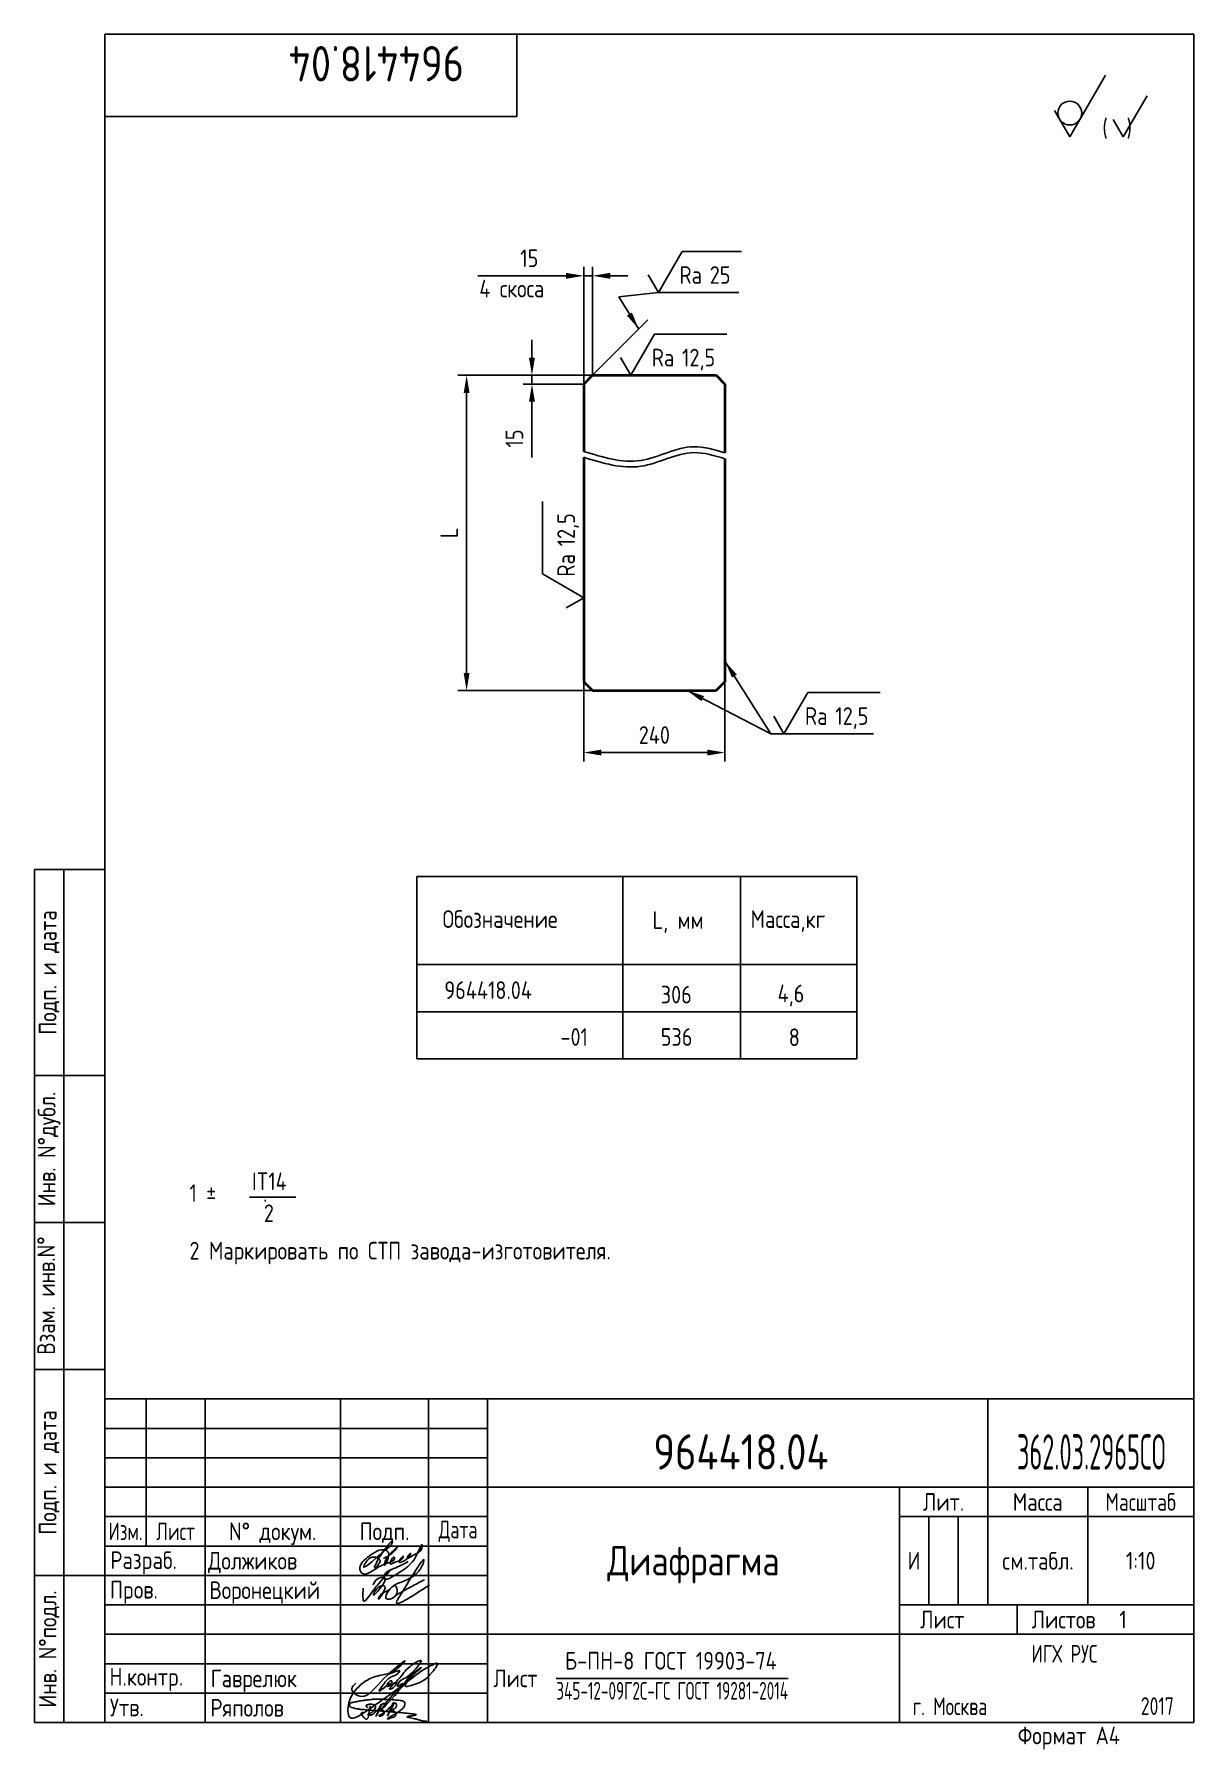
# Paper-space layout 'A4_MCad' of a CAD drawing. Header units: millimetres. Extents: x 12 to 209, y 0 to 291.
# The model-space entities are those that its viewports show. They can reach past a viewport. Long polylines and large blocks are cut down to what shows.
import ezdxf
from ezdxf.enums import TextEntityAlignment as Align

# ---------------------------------------------------------------- set-up
doc = ezdxf.new("R2010")
doc.units = ezdxf.units.MM
for name, color, linetype in [('Bord', 1, 'Continuous'), ('Cont', 6, 'Continuous'), ('DIM', 7, 'Continuous'), ('Text', 3, 'Continuous'), ('Textb', 6, 'Continuous')]:
    doc.layers.add(name, color=color, linetype=linetype)
doc.layers.get('Defpoints').off()
doc.styles.add('Style1', font='romans.shx', dxfattribs={"width": 0.8})
doc.dimstyles.new('LIN10', dxfattribs={"dimscale": 10, "dimtxt": 3, "dimasz": 3, "dimexe": 1.5, "dimexo": 0, "dimgap": 1.48, "dimtad": 1, "dimdec": 0, "dimdsep": 46, "dimtxsty": 'Style1', "dimcen": 0, "dimdle": 2, "dimclrd": 256, "dimclrt": 3, "dimadec": 0, "dimazin": 0, "dimtfac": 0.666667, "dimtdec": 0, "dimtmove": 0, "dimatfit": 3, "dimfxl": 1, "dimtvp": 0.833333, "dimtolj": 1, "dimtzin": 0, "dimarcsym": 0})

# ---------------------------------------------------------------- blocks, each defined once
blk = doc.blocks.new('A4')
at = {"layer": 'Bord'}
for p, q in [((20, 55), (85, 55)), ((20, 50), (85, 50)), ((20, 45), (85, 45)), ((160, 40), (160, 25)), ((165, 40), (165, 25)), ((20, 30), (85, 30)), ((20, 25), (85, 25)), ((20, 20), (85, 20)), ((20, 15), (85, 15)), ((20, 10), (85, 10))]:
    blk.add_line(p, q, dxfattribs=at)
at = {"layer": 'Cont'}
for p, q in [((205, 292), (20, 292)), ((20, 292), (20, 5)), ((90, 278), (90, 292)), ((205, 292), (205, 5)), ((20, 278), (90, 278)), ((8, 5), (8, 150)), ((8, 150), (20, 150)), ((13, 5), (13, 150)), ((8, 115), (20, 115)), ((20, 90), (8, 90)), ((20, 65), (8, 65)), ((205, 60), (20, 60)), ((20, 60), (205, 60)), ((27, 60), (27, 35)), ((37, 60), (37, 5)), ((60, 5), (60, 60)), ((75, 60), (75, 5)), ((85, 5), (85, 60)), ((170, 60), (170, 25)), ((85, 45), (205, 45)), ((155, 5), (155, 45)), ((187, 25), (187, 45)), ((20, 40), (85, 40)), ((205, 40), (155, 40)), ((85, 35), (20, 35)), ((20, 30), (8, 30)), ((155, 25), (205, 25)), ((175, 25), (175, 20)), ((205, 20), (85, 20)), ((20, 5), (8, 5)), ((205, 5), (20, 5))]:
    blk.add_line(p, q, dxfattribs=at)
at = {"layer": 'Text', "style": 'Style1', "width": 0.8}
for s, p in [('Подп. и дата', (10.5, 132.5)), ('Инв. N%%dдубл.', (10.5, 102.5)), ('Взам. инв.N%%d ', (10, 78.38)), ('Подп. и дата', (10.5, 47.5)), ('Инв. N%%dподл.', (10.5, 17.5))]:
    blk.add_text(s, height=3, rotation=90, dxfattribs=at).set_placement(p, align=Align.MIDDLE)
at = {"layer": 'Text', "style": 'Style1'}
for s, width, p in [('Лит.', 0.8, (162.5, 42.5)), ('Масса', 0.8, (178.5, 42.5)), ('Масштаб', 0.75, (196, 42.5)), ('Изм.', 0.7, (23.5, 37.5)), ('Лист', 0.7, (32, 37.5)), ('N%%d докум.', 0.8, (48.5, 37.5)), ('Подп.', 0.8, (67.5, 37.5)), ('Лист', 0.8, (162.27, 22.5)), ('Листов', 0.8, (182.9, 22.5))]:
    blk.add_text(s, height=3, dxfattribs=dict(at, width=width)).set_placement(p, align=Align.MIDDLE_CENTER)
at = {"layer": 'Text', "style": 'Style1', "width": 0.7}
for s, p in [('Дата', (80, 37.5)), ('ИГХ РУС', (183.04, 16.69))]:
    blk.add_text(s, height=3, dxfattribs=at).set_placement(p, align=Align.MIDDLE)
at = {"layer": 'Text', "style": 'Style1'}
for s, width, p in [('Разpаб.', 0.8, (20.92, 31.1)), ('Пpов.', 0.8, (20.84, 26.08)), ('Н.контp.', 0.8, (20.77, 11.27)), ('Утв.', 0.8, (20.84, 6.06)), ('г. Москва', 0.7, (157.25, 6.25)), ('Фоpмат А4', 0.8, (175.11, 1.29))]:
    blk.add_text(s, height=3, dxfattribs=dict(at, width=width)).set_placement(p)
for tag, p, width in [('ФИО', (39, 31), 0.8), ('ФИО', (39, 26), 0.8), ('ГОСТ_СОРТАМЕНТА', (98.19, 14), 0.8), ('ФИО', (39, 11), 0.8), ('ФИО', (39, 6), 0.8), ('200', (192.85, 6.29), 0.7)]:
    blk.add_attdef(tag, p, '', height=3, dxfattribs=dict(at, width=width))
at = {"layer": 'Text', "style": 'Style1', "width": 0.8}
for tag, p in [('И', (157.49, 32.5)), ('700', (178.5, 32.5)), ('1:20', (196, 32.5))]:
    blk.add_attdef(tag, text='', height=3, dxfattribs=at).set_placement(p, align=Align.MIDDLE)
blk.add_attdef('Сборочный_чертеж', text='', height=3, dxfattribs=at).set_placement((120, 21.3), align=Align.CENTER)
for tag, p in [('1', (171.12, 22.5)), ('2', (193, 22.5))]:
    blk.add_attdef(tag, text='', height=3, dxfattribs=at).set_placement(p, align=Align.MIDDLE_CENTER)
blk.add_attdef('ЛИСТ', text='', height=3, dxfattribs=at).set_placement((85.99, 12.5), align=Align.MIDDLE_LEFT)
at = {"layer": 'Text', "style": 'Style1', "width": 0.7}
blk.add_attdef('%%OГОСТ_ТЕХ._ТРЕБОВАНИЙ', text='', height=3, dxfattribs=at).set_placement((98.19, 8), align=Align.BOTTOM_LEFT)
at = {"layer": 'Textb', "style": 'Style1', "width": 0.8}
blk.add_attdef('1234567', (81, 290), '', height=6, rotation=180, dxfattribs=at)
blk.add_attdef('1234567', (123.4, 48), '', height=6, dxfattribs=at)
for tag, height, p in [('123ХЯ', 6, (183.62, 48)), ('НАИМЕНОВАНИЕ', 5, (120, 30))]:
    blk.add_attdef(tag, text='', height=height, dxfattribs=at).set_placement(p, align=Align.CENTER)
blk = doc.blocks.new('sherISO_12')
at = {"layer": 'Cont'}
for q in [(-15, -6.96), (-23.66, -12.96)]:
    blk.add_line((-21.06, -17.46), q, dxfattribs=at)
blk.add_circle((-21.06, -13.39), 2.03, dxfattribs=at)
at = {"layer": 'Text'}
for q in [(-7.92, -10.46), (-13.69, -14.46)]:
    blk.add_line((-11.96, -17.46), q, dxfattribs=at)
at = {"layer": 'Text', "style": 'Style1', "width": 0.8}
blk.add_text('(  )', height=3, dxfattribs=at).set_placement((-15.53, -17.46))
blk = doc.blocks.new('A$C63F45750')
at = {"layer": 'Text'}
for points, knots in [([(3.17, 2.37), (3.12, 2.38), (3.04, 2.41), (2.94, 2.5), (2.85, 2.57), (2.79, 2.69), (2.87, 2.77), (2.99, 2.84), (3.16, 2.89), (3.36, 2.93), (3.6, 2.95), (3.82, 2.92), (4.05, 2.87), (4.25, 2.78), (4.45, 2.63), (4.46, 2.42), (4.38, 2.26), (4.28, 2.1), (4.17, 1.94), (4.03, 1.78), (3.89, 1.62), (3.75, 1.52), (3.63, 1.43), (3.49, 1.36), (3.35, 1.3), (3.24, 1.25), (3.16, 1.21), (3.12, 1.15), (3.19, 1.1), (3.27, 1.09), (3.4, 1.07), (3.55, 1.07), (3.72, 1.12), (3.92, 1.19), (4.1, 1.34), (4.26, 1.51), (4.44, 1.65), (4.59, 1.81), (4.74, 1.93), (4.84, 2.04), (4.93, 2.14), (5.07, 2.29), (5.19, 2.53), (5.28, 2.68), (5.35, 2.96), (5.23, 2.66), (5.2, 2.44), (5.04, 2.09), (4.95, 1.81), (4.86, 1.57), (4.75, 1.31), (4.67, 1.12), (4.46, 0.78), (4.62, 1.17), (4.71, 1.45), (4.88, 1.74), (5.01, 2), (5.08, 2.19), (5.19, 2.4), (5.32, 2.58), (5.4, 2.75), (5.52, 2.89), (5.65, 3.04), (5.85, 3.1), (6.02, 3.03), (6.08, 2.87), (6.03, 2.7), (5.9, 2.51), (5.7, 2.37), (5.55, 2.23), (5.4, 2.17), (5.31, 2.12), (5.12, 2.09), (5.35, 2.07), (5.48, 2), (5.64, 1.93), (5.75, 1.8), (5.85, 1.67), (5.89, 1.54), (5.89, 1.37), (5.8, 1.2), (5.63, 1.06), (5.41, 0.94), (5.23, 0.86), (5.02, 0.92), (5.13, 1.1), (5.28, 1.16), (5.44, 1.27), (5.61, 1.36), (5.74, 1.46), (5.86, 1.53), (5.95, 1.61), (6.05, 1.69), (6.15, 1.77), (6.28, 1.87), (6.46, 2.02), (6.65, 2.19), (6.83, 2.37), (6.98, 2.49), (7.11, 2.61), (7.2, 2.74), (7.32, 2.84), (7.42, 2.97), (7.48, 3.08), (7.48, 3.27), (7.34, 3.08), (7.28, 2.94), (7.18, 2.69), (7.1, 2.46), (7, 2.22), (6.93, 1.98), (6.83, 1.78), (6.73, 1.55), (6.67, 1.34), (6.6, 1.14), (6.56, 1.03), (6.39, 0.99), (6.62, 1.33), (6.75, 1.54), (6.93, 1.87), (7.05, 2.08), (7.18, 2.32), (7.33, 2.6), (7.47, 2.89), (7.6, 3.07), (7.79, 3.18), (7.95, 3.01), (8, 2.81), (7.99, 2.62), (7.94, 2.46), (7.83, 2.33), (7.69, 2.22), (7.53, 2.11), (7.37, 2.03), (7.21, 1.99), (7.11, 1.97), (6.89, 1.98), (7.07, 1.94), (7.15, 1.9), (7.27, 1.88), (7.39, 1.84), (7.52, 1.81), (7.62, 1.72), (7.7, 1.62), (7.78, 1.51), (7.83, 1.39), (7.87, 1.26), (7.88, 1.13), (7.86, 0.99), (7.75, 0.88), (7.6, 0.77), (7.4, 0.73), (7.19, 0.66), (6.97, 0.55), (6.71, 0.48), (6.57, 0.44), (6.42, 0.42), (6.52, 0.58), (6.61, 0.64), (6.81, 0.78), (7.06, 0.89), (7.33, 1.04), (7.55, 1.16), (7.7, 1.24), (7.84, 1.32), (7.99, 1.43), (8.21, 1.58), (8.48, 1.76), (8.74, 1.95), (8.97, 2.12), (9.1, 2.29), (9.23, 2.44), (9.3, 2.6), (9.37, 2.74), (9.42, 2.92), (9.45, 3.13), (9.21, 3.48), (8.67, 3.59), (8.09, 3.63), (7.57, 3.66), (7.06, 3.74), (6.57, 3.75), (6.09, 3.74), (5.67, 3.78), (5.28, 3.78), (4.96, 3.81), (4.65, 3.83), (4.31, 3.82), (3.97, 3.79), (3.61, 3.74), (3.22, 3.67), (2.86, 3.66), (2.53, 3.61), (2.18, 3.52), (1.78, 3.54), (1.38, 3.37), (0.96, 3.35), (0.58, 3.24), (0.25, 3.19), (0.03, 3.06), (-0.03, 2.83), (0.02, 2.6), (0.26, 2.38), (0.59, 2.33), (1, 2.2), (1.48, 2.15), (1.93, 2.05), (2.35, 2.02), (2.72, 2.01), (3.11, 1.94), (3.68, 1.94), (4.25, 1.83), (4.91, 1.87), (5.53, 1.76), (6.13, 1.72), (6.73, 1.71), (7.32, 1.62), (7.99, 1.55), (8.64, 1.54), (9.16, 1.46), (9.61, 1.42), (10.03, 1.4), (10.41, 1.32), (10.73, 1.29), (11.01, 1.24), (11.18, 1.23), (11.42, 1.14), (11.18, 1.06), (11.01, 1.03), (10.71, 0.98), (10.37, 0.92), (10.1, 0.91), (9.65, 0.75), (10.22, 0.67), (10.54, 0.59), (11.08, 0.47), (11.61, 0.35), (12.17, 0.15), (12.64, 0.08), (12.98, 0.03), (13.11, 0.01), (13.18, 0)], [0, 0, 0, 0, 0.153866, 0.270441, 0.388867, 0.510533, 0.592156, 0.71333, 0.90842, 1.11344, 1.349254, 1.61246, 1.782219, 2.047249, 2.291879, 2.451528, 2.651081, 2.806158, 3.017979, 3.227348, 3.462381, 3.633009, 3.75766, 3.920516, 4.080796, 4.214529, 4.291786, 4.349969, 4.397594, 4.50822, 4.594826, 4.799244, 4.954392, 5.128468, 5.437537, 5.632649, 5.842485, 6.094987, 6.293219, 6.410959, 6.551192, 6.687808, 7.022147, 7.294342, 7.425356, 7.52079, 7.946481, 8.313051, 8.59833, 8.833695, 9.090496, 9.427695, 9.601191, 9.883219, 10.093306, 10.673943, 10.798776, 10.974628, 11.287247, 11.486184, 11.648652, 11.848902, 12.027194, 12.25348, 12.40059, 12.537783, 12.716293, 12.91523, 13.208551, 13.438489, 13.549668, 13.67779, 13.77127, 13.930001, 14.029091, 14.272112, 14.434836, 14.547084, 14.739051, 14.830983, 15.061241, 15.268922, 15.500489, 15.788979, 15.879568, 16.024283, 16.221854, 16.418714, 16.593102, 16.783247, 16.91018, 17.018213, 17.135263, 17.278205, 17.430482, 17.620087, 17.979626, 18.191789, 18.388716, 18.565718, 18.714854, 18.857929, 19.039974, 19.171375, 19.283034, 19.400085, 19.618058, 19.882245, 20.150781, 20.377854, 20.649532, 20.89723, 21.042543, 21.40016, 21.557817, 21.667145, 21.752781, 21.926256, 22.412297, 22.813145, 22.961412, 23.171289, 23.607257, 23.940428, 24.110007, 24.291214, 24.48084, 24.697609, 24.904078, 25.034245, 25.218018, 25.407651, 25.573473, 25.787447, 25.930292, 26.051316, 26.18846, 26.285312, 26.406799, 26.52425, 26.630463, 26.793722, 26.898606, 27.029313, 27.171012, 27.314101, 27.419918, 27.580557, 27.709367, 27.829268, 28.024364, 28.266961, 28.41242, 28.705761, 28.989137, 29.187748, 29.233768, 29.332802, 29.529535, 29.667094, 30.039923, 30.332117, 30.61061, 30.769982, 30.856778, 31.109923, 31.313488, 31.656425, 32.066331, 32.296628, 32.49714, 32.710276, 32.891468, 33.014834, 33.177747, 33.444503, 33.618009, 34.409008, 34.914636, 35.419802, 35.95397, 36.458179, 36.88069, 37.388403, 37.738353, 38.034261, 38.353468, 38.693154, 39.037638, 39.391136, 39.787481, 40.203773, 40.488977, 40.784975, 41.26625, 41.668005, 42.070065, 42.499388, 42.869834, 43.079573, 43.213439, 43.554591, 43.717296, 44.153724, 44.506336, 45.019111, 45.587859, 45.90191, 46.270392, 46.703958, 47.093115, 47.952647, 48.44014, 49.079253, 49.808223, 50.268654, 50.851051, 51.604831, 52.298429, 52.776925, 53.1907, 53.661988, 54.042386, 54.348524, 54.616841, 54.853814, 54.983777, 55.126096, 55.333328, 55.613101, 56.008732, 56.315809, 56.59982, 56.87931, 57.399251, 57.889617, 58.432507, 59.066698, 59.660314, 59.862668, 60.07277, 60.07277, 60.07277, 60.07277]), ([(2.31, 1.53), (2.26, 1.52), (2.17, 1.51), (2.06, 1.48), (1.93, 1.38), (2.07, 1.25), (2.14, 1.11), (2.26, 0.93), (2.39, 0.72), (2.57, 0.54), (2.71, 0.44), (2.86, 0.4), (3.02, 0.43), (3.14, 0.54), (3.21, 0.79), (3.25, 1.07), (3.31, 1.4), (3.35, 1.67), (3.38, 1.92), (3.47, 2.19), (3.5, 2.43), (3.54, 2.59), (3.56, 2.64)], [0, 0, 0, 0, 0.15847, 0.269731, 0.363591, 0.555514, 0.688037, 0.848606, 1.204359, 1.433632, 1.58673, 1.729549, 1.880686, 2.057874, 2.19169, 2.63505, 2.928153, 3.184121, 3.441863, 3.696117, 4.025873, 4.178055, 4.178055, 4.178055, 4.178055])]:
    blk.add_open_spline(points, degree=3, knots=knots, dxfattribs=at)
blk = doc.blocks.new('*D27')
at = {"layer": 'DIM', "color": 0, "lineweight": -2, "transparency": 16777216}
for p, q in [((867.9, 364.2), (867.9, 228.7)), ((1107.9, 364.2), (1107.9, 228.7))]:
    blk.add_line(p, q, dxfattribs=at)
at = {"layer": 'DIM', "lineweight": -2, "transparency": 16777216}
blk.add_line((897.9, 243.7), (1077.9, 243.7), dxfattribs=at)
at = {"layer": 'DIM', "transparency": 16777216}
for points in [[(897.9, 248.7), (897.9, 238.7), (867.9, 243.7)], [(1077.9, 248.7), (1077.9, 238.7), (1107.9, 243.7)]]:
    blk.add_solid(points, dxfattribs=at)
at = {"layer": 'DIM', "color": 3, "transparency": 16777216, "insert": (987.9, 273.5), "char_height": 30, "attachment_point": 5, "style": 'Style1'}
blk.add_mtext('\\A1;240', dxfattribs=at)
blk = doc.blocks.new('*D28')
at = {"layer": 'DIM', "color": 0, "lineweight": -2, "transparency": 16777216}
for p, q in [((882.9, 885.2), (653.9, 885.2)), ((882.9, 349.2), (653.9, 349.2))]:
    blk.add_line(p, q, dxfattribs=at)
at = {"layer": 'DIM', "lineweight": -2, "transparency": 16777216}
blk.add_line((668.9, 379.2), (668.9, 855.2), dxfattribs=at)
at = {"layer": 'DIM', "transparency": 16777216}
for points in [[(663.9, 855.2), (673.9, 855.2), (668.9, 885.2)], [(663.9, 379.2), (673.9, 379.2), (668.9, 349.2)]]:
    blk.add_solid(points, dxfattribs=at)
at = {"layer": 'DIM', "color": 3, "transparency": 16777216, "insert": (639.1, 617.2), "char_height": 30, "attachment_point": 5, "rotation": 90, "style": 'Style1'}
blk.add_mtext('\\A1;L', dxfattribs=at)
blk = doc.blocks.new('*D29')
at = {"layer": 'DIM', "lineweight": -2, "transparency": 16777216}
for p, q in [((779.9, 915.2), (779.9, 945.2)), ((779.9, 885.2), (779.9, 870.2)), ((779.9, 840.2), (779.9, 745.2))]:
    blk.add_line(p, q, dxfattribs=at)
at = {"layer": 'DIM', "color": 0, "lineweight": -2, "transparency": 16777216}
for p, q in [((882.9, 885.2), (764.9, 885.2)), ((867.9, 870.2), (764.9, 870.2))]:
    blk.add_line(p, q, dxfattribs=at)
at = {"layer": 'DIM', "transparency": 16777216}
for points in [[(774.9, 915.2), (784.9, 915.2), (779.9, 885.2)], [(774.9, 840.2), (784.9, 840.2), (779.9, 870.2)]]:
    blk.add_solid(points, dxfattribs=at)
at = {"layer": 'DIM', "color": 3, "transparency": 16777216, "insert": (750.1, 777.7), "char_height": 30, "attachment_point": 5, "rotation": 90, "style": 'Style1'}
blk.add_mtext('\\A1;15', dxfattribs=at)
blk = doc.blocks.new('*D30')
at = {"layer": 'DIM', "lineweight": -2, "transparency": 16777216}
for p, q in [((837.9, 1054.2), (742.9, 1054.2)), ((882.9, 1054.2), (867.9, 1054.2)), ((912.9, 1054.2), (942.9, 1054.2))]:
    blk.add_line(p, q, dxfattribs=at)
at = {"layer": 'DIM', "color": 0, "lineweight": -2, "transparency": 16777216}
for p, q in [((867.9, 870.2), (867.9, 1069.2)), ((882.9, 885.2), (882.9, 1069.2))]:
    blk.add_line(p, q, dxfattribs=at)
at = {"layer": 'DIM', "transparency": 16777216}
for points in [[(837.9, 1059.2), (837.9, 1049.2), (867.9, 1054.2)], [(912.9, 1059.2), (912.9, 1049.2), (882.9, 1054.2)]]:
    blk.add_solid(points, dxfattribs=at)
at = {"layer": 'DIM', "color": 3, "transparency": 16777216, "insert": (775.4, 1084), "char_height": 30, "attachment_point": 5, "style": 'Style1'}
blk.add_mtext('\\A1;15', dxfattribs=at)
blk = doc.blocks.new('sherISO_03')
at = {"layer": 'Text'}
blk.add_line((4.04, 7), (14.12, 7), dxfattribs=at)
blk.add_lwpolyline([(-1.73, 3), (0, 0), (4.04, 7)], dxfattribs=at)
at = {"layer": 'Text', "style": 'Style1', "width": 0.8}
blk.add_text('Ra', height=3, dxfattribs=at).set_placement((3.58, 1.5))
blk.add_attdef('6,3', (8.73, 1.5), '', height=3, dxfattribs=at)
blk = doc.blocks.new('sherISO_01')
at = {"layer": 'Text'}
blk.add_line((4.04, 7), (16.36, 7), dxfattribs=at)
blk.add_lwpolyline([(-1.73, 3), (0, 0), (4.04, 7)], dxfattribs=at)
at = {"layer": 'Text', "style": 'Style1', "width": 0.8}
blk.add_text('Ra', height=3, dxfattribs=at).set_placement((3.58, 1.5))
blk.add_attdef('12,5', (8.73, 1.5), '', height=3, dxfattribs=at)

msp = doc.modelspace()

# ---------------------------------------------------------------- linework, layer by layer
at = {"layer": 'Bord'}
for points in [[(867.9, 755.7), (900.4, 745.7), (963.8, 726), (1042, 773.5), (1090.3, 758.5), (1107.9, 753.1)], [(867.9, 745.7), (900.4, 735.7), (963.8, 716), (1042, 763.5), (1090.3, 748.5), (1107.9, 743.1)]]:
    msp.add_open_spline(points, degree=3, knots=[0, 0, 0, 0, 97.980289, 191.3814, 245.190381, 245.190381, 245.190381, 245.190381], dxfattribs=at)
at = {"layer": 'Cont', "lineweight": 40}
for p, q in [((882.9, 885.2), (867.9, 870.2)), ((882.9, 885.2), (1092.9, 885.2)), ((1092.9, 885.2), (1107.9, 870.2)), ((867.9, 870.2), (867.9, 755.7)), ((1107.9, 870.2), (1107.9, 753.1)), ((867.9, 745.7), (867.9, 364.2)), ((1107.9, 743.1), (1107.9, 364.2)), ((882.9, 349.2), (867.9, 364.2)), ((1092.9, 349.2), (1107.9, 364.2)), ((882.9, 349.2), (1092.9, 349.2))]:
    msp.add_line(p, q, dxfattribs=at)
at = {"layer": 'DIM'}
for p, q in [((742.9, 1054.2), (688.2, 1054.2)), ((882.9, 885.2), (976.8, 979.1))]:
    msp.add_line(p, q, dxfattribs=at)

# ---------------------------------------------------------------- block references
at = {"layer": 'DIM', "xscale": 10, "yscale": 10, "zscale": 10}
for name, p, values in [('sherISO_03', (994.7, 1025.6), {'6,3': '25'}), ('sherISO_01', (947.7, 885.2), {'12,5': '12,5'}), ('sherISO_01', (1208.1, 275.8), {'12,5': '12,5'})]:
    msp.add_blockref(name, p, dxfattribs=at).add_auto_attribs(values)
at = {"layer": 'DIM', "xscale": 10, "yscale": 10, "zscale": 10, "rotation": 90}
msp.add_blockref('sherISO_01', (867.9, 507), dxfattribs=at).add_auto_attribs({'12,5': '12,5'})

# ---------------------------------------------------------------- texts
at = {"layer": 'DIM', "color": 3, "char_height": 30, "attachment_point": 7, "style": 'Style1'}
for insert in [(1146.2, 1040.4), (1236.5, 365), (1701.2, 290.6), (1827.7, 290.6)]:
    msp.add_mtext('\\A1;', dxfattribs=dict(at, insert=insert))
at = {"layer": 'Text', "style": 'Style1', "width": 0.8}
msp.add_text('4 скоса', height=30, dxfattribs=at).set_placement((690.5, 1017.5))

# ---------------------------------------------------------------- dimensions: what is measured, and where the dimension line sits
at = {"layer": 'DIM'}
for base, p1, p2, picture, middle in [((867.9, 1054.2), (882.9, 885.2), (867.9, 870.2), '*D30', (775.4, 1084)), ((1107.9, 243.7), (867.9, 364.2), (1107.9, 364.2), '*D27', (987.9, 273.5))]:
    dim = msp.add_linear_dim(base=base, p1=p1, p2=p2, dimstyle='LIN10', dxfattribs=at)
    dim.commit()
    dim.dimension.update_dxf_attribs({"geometry": picture, "text_midpoint": middle})
dim = msp.add_linear_dim(base=(779.9, 870.2), p1=(882.9, 885.2), p2=(867.9, 870.2), angle=90, dimstyle='LIN10', dxfattribs=at)
dim.commit()
dim.dimension.update_dxf_attribs({"geometry": '*D29', "text_midpoint": (750.1, 777.7)})
dim = msp.add_linear_dim(base=(668.9, 885.2), p1=(882.9, 349.2), p2=(882.9, 885.2), angle=90, text='L', dimstyle='LIN10', dxfattribs=at)
dim.commit()
dim.dimension.update_dxf_attribs({"geometry": '*D28', "text_midpoint": (639.1, 617.2)})

# ---------------------------------------------------------------- leaders
for points in [[(961.4, 963.7), (927.5, 1018.2), (994.7, 1025.6), (1131.4, 1025.6)], [(1107.9, 399.1), (1185.8, 275.8), (1226.4, 275.8)], [(1043.5, 349.2), (1185.8, 275.8), (1360.3, 275.8)]]:
    msp.add_leader(points, dimstyle='LIN10', dxfattribs=at)

psp = doc.layouts.new('A4_MCad')

# ---------------------------------------------------------------- linework, layer by layer
at = {"layer": 'Cont'}
for p, q in [((209.49, 291.43), (209.49, 4.43)), ((77.49, 148.27), (152.24, 148.27)), ((77.49, 148.27), (77.49, 117.27)), ((112.49, 148.27), (112.49, 117.27)), ((132.49, 148.27), (132.49, 117.27)), ((152.24, 148.27), (152.24, 117.27)), ((77.49, 133.27), (152.24, 133.27)), ((77.49, 125.27), (152.24, 125.27)), ((77.49, 117.27), (152.24, 117.27))]:
    psp.add_line(p, q, dxfattribs=at)
at = {"layer": 'Text'}
psp.add_line((49.07, 93.74), (56.93, 93.74), dxfattribs=at)
for points, knots in [([(70.34, 31), (70.76, 31.92), (71.3, 33.1), (73.57, 35.67), (73.12, 34.5), (71.61, 33.47), (67.41, 29.36), (69.06, 32.11), (70.04, 32.79), (71.6, 32.1), (70.96, 31.29), (70.44, 30.6), (70.28, 30.87), (70.32, 30.95), (70.34, 31)], [0, 0, 0, 0, 4.062617, 5.226919, 5.800291, 6.663227, 11.774431, 12.938639, 14.11351, 15.354081, 16.396133, 16.918576, 17.03251, 17.182794, 17.182794, 17.182794, 17.182794]), ([(75.99, 31.78), (75.23, 31.37), (73.92, 30.64), (72.04, 30.06), (71.72, 28.12), (76.65, 31.23), (76.98, 31.84), (78.39, 34.86), (78.36, 33.43), (77.48, 33.3), (75.29, 31.83), (76.6, 33.58), (76.07, 32.07), (73.55, 30.96), (75.43, 33.13), (74.89, 31.93), (74.16, 31.96), (72.3, 30.72), (73.64, 32.98), (73.75, 31.88), (71.85, 31.44), (70.58, 30.61), (68.43, 29.26), (67.38, 30.99), (68.89, 32.41), (70.29, 33.37), (71.57, 34.01), (72.54, 33.6), (72.95, 32.61), (71.64, 30.29), (72.34, 32.58), (72.95, 33.03), (74.59, 34.84), (73.6, 33.39), (72.87, 32.85), (72.07, 32.45), (71.82, 32.33)], [0, 0, 0, 0, 2.703743, 4.672825, 5.02799, 7.955933, 13.437489, 13.883188, 14.189441, 16.413959, 17.478513, 18.47964, 18.959294, 20.910841, 22.003091, 22.470554, 23.533771, 24.710748, 26.01626, 26.201331, 27.488187, 30.382065, 32.258784, 33.069724, 35.439902, 37.010787, 38.612861, 39.32109, 39.818865, 41.83144, 42.782113, 44.494961, 45.867914, 46.467245, 48.290622, 49.101188, 49.101188, 49.101188, 49.101188]), ([(70.07, 27.81), (70.23, 28.19), (70.55, 28.94), (73.05, 29.5), (71.25, 27.05), (69.73, 25.71), (70.78, 27.71), (72.92, 27.78), (70.45, 24.48), (71.51, 26.69), (72.68, 26.59), (73.65, 28.09), (74.49, 26.71), (73.66, 25.38), (71.62, 25.37), (73.2, 27.78), (75.61, 28.45), (77.98, 29.73), (79.47, 34.16), (75.69, 27.63), (73.03, 23.49), (76.49, 25.76), (79.64, 27.81)], [0, 0, 0, 0, 1.213353, 2.399709, 5.497648, 5.861317, 7.611627, 8.43806, 10.837371, 11.583123, 13.461301, 14.534506, 15.162086, 17.217848, 17.944717, 20.123775, 21.948027, 26.460707, 27.144718, 34.52243, 35.159468, 41.304292, 41.304292, 41.304292, 41.304292]), ([(68.39, 27.25), (68.34, 26.8), (68.28, 26.14), (68.44, 24.6), (69.77, 26.5), (70.9, 27.93), (72.28, 29.54), (73.09, 30.48)], [0, 0, 0, 0, 1.523947, 2.237958, 3.351836, 5.856423, 9.374056, 9.374056, 9.374056, 9.374056]), ([(78.81, 28.7), (78.05, 28.31), (76.33, 27.44), (74.66, 26.48), (73.74, 25.96)], [0, 0, 0, 0, 2.587978, 5.77327, 5.77327, 5.77327, 5.77327]), ([(67.13, 11.12), (66.79, 10.81), (65.91, 10), (68.3, 8.14), (71.43, 11.4), (72.92, 13.01), (75.81, 15.23), (73.91, 13.15), (72.5, 12.63), (69.81, 12.24), (67.5, 10.58), (65.77, 8.54), (65.62, 4.02), (71.78, 8.39), (75.53, 11), (78.81, 13.7), (81.49, 14.83), (79.16, 11.5), (77.87, 11.18), (74.56, 10.12), (76.83, 12.56), (78.9, 14.27), (76.21, 12.46), (75.1, 10.36), (70.32, 5.24), (72.92, 8.72), (76.04, 11.94), (73.91, 10.14), (74.46, 11.47), (75.62, 12), (76.8, 12.85), (79.06, 15.7), (75.44, 13.59), (75.14, 12.28), (72.1, 9.68), (73.72, 10.38), (74.32, 11.6), (73.26, 10.82), (71.96, 10.29), (73.02, 11.94), (73.37, 11.22), (72.3, 10.76), (70.5, 9.01), (71.99, 11.25), (72.9, 12.2), (74.06, 12.52), (75.01, 13.56), (73.76, 13.07), (72.72, 12.67)], [0, 0, 0, 0, 1.17994, 3.087717, 5.863103, 12.338328, 12.854096, 14.088578, 16.834551, 19.302558, 21.570562, 25.210018, 27.650956, 31.348291, 40.129863, 44.562748, 45.223917, 46.979401, 51.214655, 52.099288, 55.323111, 56.227801, 58.471865, 60.028126, 65.752911, 68.466223, 71.038525, 71.934922, 72.780229, 73.495807, 76.028152, 77.999346, 80.11892, 83.1954, 85.334448, 86.270878, 87.060466, 88.110212, 88.803314, 89.989889, 90.197567, 90.706974, 92.884587, 94.19917, 96.055742, 97.375783, 97.753899, 99.636325, 99.636325, 99.636325, 99.636325])]:
    psp.add_open_spline(points, degree=3, knots=knots, dxfattribs=at)

# ---------------------------------------------------------------- block references
ref = psp.add_blockref('A4', (4.49, -0.57))
ref.add_attrib('ФИО', 'Должиков', (42.02, 30.43), dxfattribs={"layer": 'Text', "height": 3, "style": 'Style1', "width": 0.8})
ref.add_attrib('ФИО', 'Воронецкий', (42.24, 25.43), dxfattribs={"layer": 'Text', "height": 3, "style": 'Style1', "width": 0.8})
ref.add_attrib('ФИО', 'Гаврелюк', (42.46, 10.43), dxfattribs={"layer": 'Text', "height": 3, "style": 'Style1', "width": 0.8})
ref.add_attrib('ФИО', 'Ряполов', (42.41, 5.43), dxfattribs={"layer": 'Text', "height": 3, "style": 'Style1', "width": 0.8})
ref.add_attrib('123ХЯ', '362.03.2965СО', dxfattribs={"layer": 'Textb', "height": 6, "style": 'Style1', "width": 0.48}).set_placement((192.09, 47.43), align=Align.CENTER)
ref.add_attrib('1234567', '964418.04', (117.68, 47.43), dxfattribs={"layer": 'Textb', "height": 6, "style": 'Style1', "width": 0.8})
ref.add_attrib('НАИМЕНОВАНИЕ', 'Диафрагма', dxfattribs={"layer": 'Textb', "height": 5, "style": 'Style1', "width": 0.8}).set_placement((124.49, 29.43), align=Align.CENTER)
ref.add_attrib('ЛИСТ', 'Лист', dxfattribs={"layer": 'Text', "height": 3, "style": 'Style1', "width": 0.8}).set_placement((90.47, 11.93), align=Align.MIDDLE_LEFT)
ref.add_attrib('ГОСТ_СОРТАМЕНТА', 'Б-ПН-8 ГОСТ 19903-74', (102.67, 13.43), dxfattribs={"layer": 'Text', "height": 3, "style": 'Style1', "width": 0.8})
ref.add_attrib('%%OГОСТ_ТЕХ._ТРЕБОВАНИЙ', '%%O345-12-09Г2С-ГС ГОСТ 19281-2014', dxfattribs={"layer": 'Text', "height": 3, "style": 'Style1', "width": 0.6}).set_placement((101.18, 7.43), align=Align.BOTTOM_LEFT)
ref.add_attrib('И', 'И', dxfattribs={"layer": 'Text', "height": 3, "style": 'Style1', "width": 0.8}).set_placement((161.97, 31.93), align=Align.MIDDLE)
ref.add_attrib('700', 'cм.табл.', dxfattribs={"layer": 'Text', "height": 3, "style": 'Style1', "width": 0.8}).set_placement((182.99, 31.93), align=Align.MIDDLE)
ref.add_attrib('1:20', '1:10', dxfattribs={"layer": 'Text', "height": 3, "style": 'Style1', "width": 0.8}).set_placement((200.49, 31.93), align=Align.MIDDLE)
ref.add_attrib('2', '1', dxfattribs={"layer": 'Text', "height": 3, "style": 'Style1', "width": 0.8}).set_placement((197.49, 21.93), align=Align.MIDDLE_CENTER)
ref.add_attrib('200', '2017', (200.5, 5.72), dxfattribs={"layer": 'Text', "height": 3, "style": 'Style1', "width": 0.7})
ref.add_attrib('1234567', '964418.04', (85.49, 289.43), dxfattribs={"layer": 'Textb', "height": 6, "rotation": 180, "style": 'Style1', "width": 0.8})
at = {"layer": 'Cont'}
psp.add_blockref('A$C63F45750', (66.04, 4.6), dxfattribs=at)
at = {"layer": 'DIM'}
psp.add_blockref('sherISO_12', (209.49, 291.43), dxfattribs=at)

# ---------------------------------------------------------------- texts
at = {"layer": 'Text', "style": 'Style1', "width": 0.8}
for s, p in [('Обозначение', (81.85, 139.51)), ('L, мм', (117.54, 139.35)), ('Масса,кг', (134.19, 139.51)), ('964418.04', (82.16, 127.43)), ('306', (118.93, 126.67)), ('4,6', (138.79, 126.86)), ('-01', (101.89, 119.47)), ('536', (118.93, 119.47)), ('8', (140.68, 119.42)), ('IT14', (49.47, 94.94)), ('1 %%P     .', (38.85, 92.93)), ('2', (51.49, 89.51)), ('2 Маркировать по СТП завода-изготовителя.', (38.85, 83.14))]:
    psp.add_text(s, height=3, dxfattribs=at).set_placement(p)

# ---------------------------------------------------------------- viewports
at = {"layer": 'Defpoints'}
psp.add_viewport(center=(112.5, 210.76), size=(185, 100.1567), view_center_point=(934.48, 658.09), view_height=1001.5671, dxfattribs=at)

doc.saveas('drawing.dxf')
